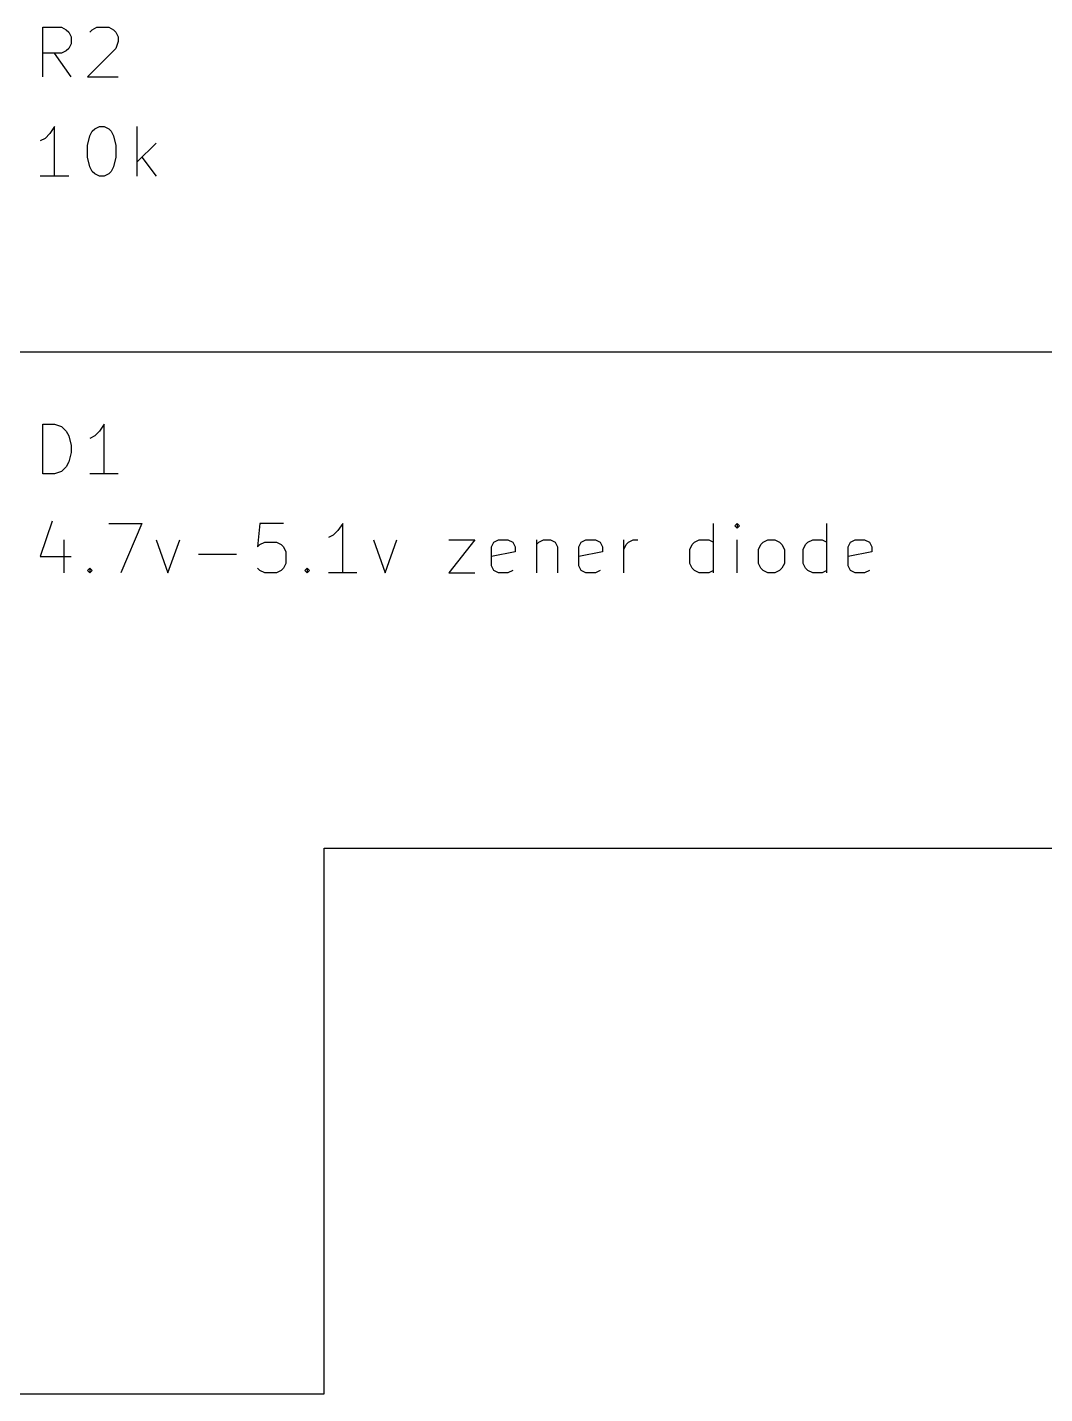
# Model space of a CAD drawing. Extents: x 1.98 to 6.72, y -5.17 to -0.82.
# Drawn here: x 4.351 to 5.376, y -4.4 to -3.023 of the extents above; entities that cross this region are included whole.
import ezdxf

# ---------------------------------------------------------------- set-up
doc = ezdxf.new("R2010")
doc.units = 0
doc.header["$MEASUREMENT"] = 0
doc.layers.add('CYAN2', color=4, linetype='CONTINUOUS')
doc.layers.add('GREEN3', color=91, linetype='CONTINUOUS')

msp = doc.modelspace()

# ---------------------------------------------------------------- linework, layer by layer
at = {"layer": 'CYAN2', "linetype": 'CONTINUOUS'}
for p, q in [((4.3663, -3.0728), (4.3663, -3.0228)), ((4.3663, -3.0228), (4.3853, -3.0228)), ((4.3853, -3.0228), (4.3901, -3.0252)), ((4.3901, -3.0252), (4.3925, -3.0276)), ((4.3925, -3.0276), (4.3949, -3.0323)), ((4.4139, -3.0276), (4.4163, -3.0252)), ((4.4163, -3.0252), (4.421, -3.0228)), ((4.421, -3.0228), (4.4329, -3.0228)), ((4.4329, -3.0228), (4.4377, -3.0252)), ((4.4377, -3.0252), (4.4401, -3.0276)), ((4.4401, -3.0276), (4.4425, -3.0323)), ((4.3949, -3.0395), (4.3925, -3.0442)), ((4.3949, -3.0323), (4.3949, -3.0395)), ((4.4425, -3.0371), (4.4401, -3.0442)), ((4.4425, -3.0323), (4.4425, -3.0371)), ((4.3853, -3.049), (4.3663, -3.049)), ((4.3949, -3.0728), (4.3782, -3.049)), ((4.3901, -3.0466), (4.3853, -3.049)), ((4.3925, -3.0442), (4.3901, -3.0466)), ((4.4401, -3.0442), (4.4115, -3.0728)), ((4.4115, -3.0728), (4.4425, -3.0728)), ((4.3782, -3.1228), (4.3734, -3.1299)), ((4.3782, -3.1728), (4.3782, -3.1228)), ((4.4163, -3.1276), (4.4187, -3.1252)), ((4.4187, -3.1252), (4.4234, -3.1228)), ((4.4234, -3.1228), (4.4282, -3.1228)), ((4.4282, -3.1228), (4.4329, -3.1252)), ((4.4329, -3.1252), (4.4353, -3.1276)), ((4.4615, -3.1728), (4.4615, -3.1228)), ((4.3687, -3.1347), (4.3639, -3.1371)), ((4.3734, -3.1299), (4.3687, -3.1347)), ((4.4115, -3.1418), (4.4139, -3.1323)), ((4.4139, -3.1323), (4.4163, -3.1276)), ((4.4353, -3.1276), (4.4377, -3.1323)), ((4.4377, -3.1323), (4.4401, -3.1418)), ((4.4806, -3.1395), (4.4615, -3.1585)), ((4.4115, -3.1538), (4.4115, -3.1418)), ((4.4139, -3.1633), (4.4115, -3.1538)), ((4.4401, -3.1538), (4.4377, -3.1633)), ((4.4401, -3.1418), (4.4401, -3.1538)), ((4.4663, -3.1538), (4.4806, -3.1728)), ((4.4163, -3.168), (4.4139, -3.1633)), ((4.4377, -3.1633), (4.4353, -3.168)), ((4.3925, -3.1728), (4.3639, -3.1728)), ((4.4187, -3.1704), (4.4163, -3.168)), ((4.4234, -3.1728), (4.4187, -3.1704)), ((4.4282, -3.1728), (4.4234, -3.1728)), ((4.4329, -3.1704), (4.4282, -3.1728)), ((4.4353, -3.168), (4.4329, -3.1704)), ((4.3663, -3.4728), (4.3663, -3.4228)), ((4.3663, -3.4228), (4.3782, -3.4228)), ((4.3782, -3.4228), (4.3853, -3.4252)), ((4.3853, -3.4252), (4.3901, -3.4299)), ((4.4282, -3.4228), (4.4234, -3.4299)), ((4.4282, -3.4728), (4.4282, -3.4228)), ((4.3901, -3.4299), (4.3925, -3.4347)), ((4.3925, -3.4347), (4.3949, -3.4442)), ((4.4187, -3.4347), (4.4139, -3.4371)), ((4.4234, -3.4299), (4.4187, -3.4347)), ((4.3949, -3.4514), (4.3925, -3.4609)), ((4.3949, -3.4442), (4.3949, -3.4514)), ((4.3853, -3.4704), (4.3782, -3.4728)), ((4.3901, -3.4657), (4.3853, -3.4704)), ((4.3925, -3.4609), (4.3901, -3.4657)), ((4.3782, -3.4728), (4.3663, -3.4728)), ((4.4425, -3.4728), (4.4139, -3.4728)), ((4.3758, -3.5204), (4.3639, -3.5561)), ((4.4329, -3.5228), (4.4663, -3.5228)), ((4.4663, -3.5228), (4.4449, -3.5728)), ((4.5853, -3.5228), (4.5829, -3.5466)), ((4.6091, -3.5228), (4.5853, -3.5228)), ((4.6687, -3.5228), (4.6639, -3.5299)), ((4.6687, -3.5728), (4.6687, -3.5228)), ((5.0425, -3.5728), (5.0425, -3.5228)), ((5.0663, -3.5228), (5.0639, -3.5252)), ((5.0639, -3.5252), (5.0663, -3.5276)), ((5.0687, -3.5252), (5.0663, -3.5228)), ((5.0663, -3.5228), (5.0663, -3.5276)), ((5.0663, -3.5276), (5.0687, -3.5252)), ((5.1568, -3.5728), (5.1568, -3.5228)), ((4.6591, -3.5347), (4.6544, -3.5371)), ((4.6639, -3.5299), (4.6591, -3.5347)), ((4.3877, -3.5395), (4.3877, -3.5728)), ((4.4806, -3.5395), (4.4925, -3.5728)), ((4.4925, -3.5728), (4.5044, -3.5395)), ((4.5829, -3.5466), (4.5853, -3.5442)), ((4.5853, -3.5442), (4.5901, -3.5418)), ((4.5901, -3.5418), (4.602, -3.5418)), ((4.602, -3.5418), (4.6068, -3.5442)), ((4.6068, -3.5442), (4.6091, -3.5466)), ((4.6091, -3.5466), (4.6115, -3.5514)), ((4.6115, -3.5514), (4.6115, -3.5633)), ((4.6996, -3.5395), (4.7115, -3.5728)), ((4.7115, -3.5728), (4.7234, -3.5395)), ((4.7758, -3.5395), (4.802, -3.5395)), ((4.802, -3.5395), (4.7758, -3.5728)), ((4.8187, -3.5466), (4.821, -3.5418)), ((4.8187, -3.5657), (4.8187, -3.5466)), ((4.8425, -3.5514), (4.8187, -3.5561)), ((4.821, -3.5418), (4.8258, -3.5395)), ((4.8258, -3.5395), (4.8353, -3.5395)), ((4.8353, -3.5395), (4.8401, -3.5418)), ((4.8401, -3.5418), (4.8425, -3.5466)), ((4.8425, -3.5466), (4.8425, -3.5514)), ((4.8639, -3.5395), (4.8639, -3.5728)), ((4.8639, -3.5442), (4.8663, -3.5418)), ((4.8663, -3.5418), (4.871, -3.5395)), ((4.871, -3.5395), (4.8782, -3.5395)), ((4.8782, -3.5395), (4.8829, -3.5418)), ((4.8829, -3.5418), (4.8853, -3.5466)), ((4.8853, -3.5466), (4.8853, -3.5728)), ((4.9068, -3.5466), (4.9091, -3.5418)), ((4.9068, -3.5657), (4.9068, -3.5466)), ((4.9306, -3.5514), (4.9068, -3.5561)), ((4.9091, -3.5418), (4.9139, -3.5395)), ((4.9139, -3.5395), (4.9234, -3.5395)), ((4.9234, -3.5395), (4.9282, -3.5418)), ((4.9282, -3.5418), (4.9306, -3.5466)), ((4.9306, -3.5466), (4.9306, -3.5514)), ((4.952, -3.5728), (4.952, -3.5395)), ((4.952, -3.549), (4.9544, -3.5442)), ((4.9544, -3.5442), (4.9568, -3.5418)), ((4.9568, -3.5418), (4.9615, -3.5395)), ((4.9615, -3.5395), (4.9663, -3.5395)), ((5.0187, -3.549), (5.021, -3.5442)), ((5.0187, -3.5633), (5.0187, -3.549)), ((5.021, -3.5442), (5.0234, -3.5418)), ((5.0234, -3.5418), (5.0282, -3.5395)), ((5.0282, -3.5395), (5.0377, -3.5395)), ((5.0377, -3.5395), (5.0425, -3.5418)), ((5.0663, -3.5728), (5.0663, -3.5395)), ((5.0877, -3.549), (5.0901, -3.5442)), ((5.0877, -3.5633), (5.0877, -3.549)), ((5.0901, -3.5442), (5.0925, -3.5418)), ((5.0925, -3.5418), (5.0972, -3.5395)), ((5.0972, -3.5395), (5.1044, -3.5395)), ((5.1044, -3.5395), (5.1091, -3.5418)), ((5.1091, -3.5418), (5.1115, -3.5442)), ((5.1115, -3.5442), (5.1139, -3.549)), ((5.1139, -3.549), (5.1139, -3.5633)), ((5.1329, -3.549), (5.1353, -3.5442)), ((5.1329, -3.5633), (5.1329, -3.549)), ((5.1353, -3.5442), (5.1377, -3.5418)), ((5.1377, -3.5418), (5.1425, -3.5395)), ((5.1425, -3.5395), (5.152, -3.5395)), ((5.152, -3.5395), (5.1568, -3.5418)), ((5.1782, -3.5466), (5.1806, -3.5418)), ((5.1782, -3.5657), (5.1782, -3.5466)), ((5.202, -3.5514), (5.1782, -3.5561)), ((5.1806, -3.5418), (5.1853, -3.5395)), ((5.1853, -3.5395), (5.1948, -3.5395)), ((5.1948, -3.5395), (5.1996, -3.5418)), ((5.1996, -3.5418), (5.202, -3.5466)), ((5.202, -3.5466), (5.202, -3.5514)), ((4.3639, -3.5561), (4.3949, -3.5561)), ((4.5234, -3.5538), (4.5615, -3.5538)), ((4.6115, -3.5633), (4.6091, -3.568)), ((4.821, -3.5704), (4.8187, -3.5657)), ((4.9091, -3.5704), (4.9068, -3.5657)), ((5.021, -3.568), (5.0187, -3.5633)), ((5.0901, -3.568), (5.0877, -3.5633)), ((5.1139, -3.5633), (5.1115, -3.568)), ((5.1353, -3.568), (5.1329, -3.5633)), ((5.1806, -3.5704), (5.1782, -3.5657)), ((4.4115, -3.5704), (4.4139, -3.568)), ((4.4139, -3.5728), (4.4115, -3.5704)), ((4.4139, -3.568), (4.4163, -3.5704)), ((4.4139, -3.568), (4.4139, -3.5728)), ((4.4163, -3.5704), (4.4139, -3.5728)), ((4.5853, -3.5704), (4.5829, -3.568)), ((4.5901, -3.5728), (4.5853, -3.5704)), ((4.602, -3.5728), (4.5901, -3.5728)), ((4.6068, -3.5704), (4.602, -3.5728)), ((4.6091, -3.568), (4.6068, -3.5704)), ((4.6306, -3.5704), (4.6329, -3.568)), ((4.6329, -3.5728), (4.6306, -3.5704)), ((4.6329, -3.568), (4.6353, -3.5704)), ((4.6329, -3.568), (4.6329, -3.5728)), ((4.6353, -3.5704), (4.6329, -3.5728)), ((4.6829, -3.5728), (4.6544, -3.5728)), ((4.7758, -3.5728), (4.802, -3.5728)), ((4.8258, -3.5728), (4.821, -3.5704)), ((4.8353, -3.5728), (4.8258, -3.5728)), ((4.8401, -3.5704), (4.8353, -3.5728)), ((4.9139, -3.5728), (4.9091, -3.5704)), ((4.9234, -3.5728), (4.9139, -3.5728)), ((4.9282, -3.5704), (4.9234, -3.5728)), ((5.0234, -3.5704), (5.021, -3.568)), ((5.0282, -3.5728), (5.0234, -3.5704)), ((5.0377, -3.5728), (5.0282, -3.5728)), ((5.0425, -3.5704), (5.0377, -3.5728)), ((5.0925, -3.5704), (5.0901, -3.568)), ((5.0972, -3.5728), (5.0925, -3.5704)), ((5.1044, -3.5728), (5.0972, -3.5728)), ((5.1091, -3.5704), (5.1044, -3.5728)), ((5.1115, -3.568), (5.1091, -3.5704)), ((5.1377, -3.5704), (5.1353, -3.568)), ((5.1425, -3.5728), (5.1377, -3.5704)), ((5.152, -3.5728), (5.1425, -3.5728)), ((5.1568, -3.5704), (5.152, -3.5728)), ((5.1853, -3.5728), (5.1806, -3.5704)), ((5.1948, -3.5728), (5.1853, -3.5728)), ((5.1996, -3.5704), (5.1948, -3.5728))]:
    msp.add_line(p, q, dxfattribs=at)
at = {"layer": 'GREEN3', "linetype": 'CONTINUOUS'}
for p, q in [((4.25, -3.35), (5.4, -3.35)), ((4.65, -3.85), (5.4, -3.85)), ((4.65, -4.4), (4.65, -3.85)), ((4.15, -4.4), (4.65, -4.4))]:
    msp.add_line(p, q, dxfattribs=at)

doc.saveas('drawing.dxf')
